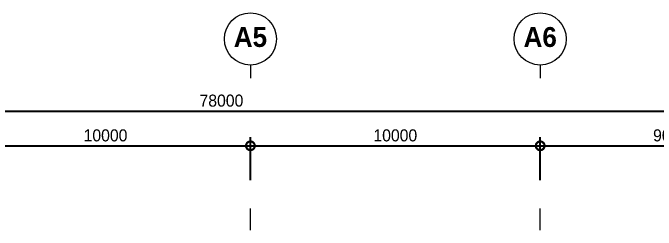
# Model space of a CAD drawing. Header units: millimetres. Extents: x 32807 to 138242, y 21317 to 92065.
# Drawn here: x 82145 to 104342, y 84565 to 92065 of the extents above; entities that cross this region are included whole.
import ezdxf

# ---------------------------------------------------------------- set-up
doc = ezdxf.new("R2010")
doc.units = ezdxf.units.MM
doc.linetypes.add('Grid Line', pattern=[22.225, 12.7, -3.175, 3.175, -3.175])
for name, color, linetype, lineweight in [('A-ANNO-DIMS', 7, 'Continuous', 9), ('A-GRID', 1, 'Continuous', 9), ('A-GRID-IDEN', 3, 'Continuous', 9)]:
    doc.layers.add(name, color=color, linetype=linetype, lineweight=lineweight)
doc.styles.add('돋움_4', font='Dotum.ttf', dxfattribs={"height": 415.59727})
doc.styles.add('돋움_B', font='', dxfattribs={"height": 685.59727})
doc.styles.get('돋움_B').set_extended_font_data('Dotum', bold=True)
doc.dimstyles.new('GC_330mm_1단', dxfattribs={"dimscale": 304.8, "dimtxt": 495, "dimasz": 1.968504, "dimexe": 0.984252, "dimexo": 0.0625, "dimgap": 0.492126, "dimtad": 1, "dimdec": 0, "dimzin": 0, "dimdsep": 46, "dimtxsty": '돋움_4', "dimblk1": 'DOTSMALL', "dimblk2": 'DOTSMALL', "dimsah": 1, "dimcen": 0.09, "dimdle": 0.984252, "dimazin": 0, "dimtfac": 1, "dimtdec": 4, "dimtix": 1, "dimtmove": 0, "dimatfit": 3, "dimfxl": 3.937008, "dimfxlon": 1, "dimtvp": 1, "dimtolj": 1, "dimtzin": 0, "dimlwd": 25, "dimlwe": 25, "dimarcsym": 2})

# ---------------------------------------------------------------- blocks, each defined once
blk = doc.blocks.new('Grid - 01 End 1-1285055-지상 3층 평면도')
at = {"layer": 'A-GRID-IDEN'}
blk.add_line((0, -6), (0, -9), dxfattribs=at)
blk.add_circle((0, 0), 6, dxfattribs=at)
blk = doc.blocks.new('_DotSmall')
at = {"color": 0, "linetype": 'ByBlock', "const_width": 0.5}
blk.add_lwpolyline([(-0.0625, 0, 1), (0.0625, 0, 1)], format="xyb", close=True, dxfattribs=at)
blk = doc.blocks.new('*D672')
at = {"layer": 'A-ANNO-DIMS', "color": 0, "lineweight": 25, "transparency": 16777216}
for p, q in [((80342, 86295), (80342, 87776)), ((90342, 86295), (90342, 87776)), ((80042, 87476), (90642, 87476))]:
    blk.add_line(p, q, dxfattribs=at)
at = {"layer": 'Defpoints', "color": 0, "transparency": 16777216}
for p in [(90342, 87476), (80342, 86276), (90342, 86276)]:
    blk.add_point(p, dxfattribs=at)
at = {"layer": 'A-ANNO-DIMS', "color": 0, "lineweight": 25, "transparency": 16777216, "xscale": 600, "yscale": 600, "zscale": 600, "rotation": 180}
blk.add_blockref('_DotSmall', (80342, 87476), dxfattribs=at)
at = {"layer": 'A-ANNO-DIMS', "color": 0, "lineweight": 25, "transparency": 16777216, "xscale": 600, "yscale": 600, "zscale": 600}
blk.add_blockref('_DotSmall', (90342, 87476), dxfattribs=at)
at = {"layer": 'A-ANNO-DIMS', "color": 0, "lineweight": 25, "transparency": 16777216, "insert": (85342, 87834), "char_height": 415.6, "attachment_point": 5, "style": '돋움_4'}
blk.add_mtext('\\A1;10000', dxfattribs=at)
blk = doc.blocks.new('*D673')
at = {"layer": 'A-ANNO-DIMS', "color": 0, "lineweight": 25, "transparency": 16777216}
for p, q in [((90342, 86295), (90342, 87776)), ((100342, 86295), (100342, 87776)), ((90042, 87476), (100642, 87476))]:
    blk.add_line(p, q, dxfattribs=at)
at = {"layer": 'Defpoints', "color": 0, "transparency": 16777216}
for p in [(100342, 87476), (90342, 86276), (100342, 86276)]:
    blk.add_point(p, dxfattribs=at)
at = {"layer": 'A-ANNO-DIMS', "color": 0, "lineweight": 25, "transparency": 16777216, "xscale": 600, "yscale": 600, "zscale": 600, "rotation": 180}
blk.add_blockref('_DotSmall', (90342, 87476), dxfattribs=at)
at = {"layer": 'A-ANNO-DIMS', "color": 0, "lineweight": 25, "transparency": 16777216, "xscale": 600, "yscale": 600, "zscale": 600}
blk.add_blockref('_DotSmall', (100342, 87476), dxfattribs=at)
at = {"layer": 'A-ANNO-DIMS', "color": 0, "lineweight": 25, "transparency": 16777216, "insert": (95342, 87834), "char_height": 415.6, "attachment_point": 5, "style": '돋움_4'}
blk.add_mtext('\\A1;10000', dxfattribs=at)
blk = doc.blocks.new('*D674')
at = {"layer": 'A-ANNO-DIMS', "color": 0, "lineweight": 25, "transparency": 16777216}
for p, q in [((100342, 86295), (100342, 87776)), ((109342, 86295), (109342, 87776)), ((100042, 87476), (109642, 87476))]:
    blk.add_line(p, q, dxfattribs=at)
at = {"layer": 'Defpoints', "color": 0, "transparency": 16777216}
for p in [(109342, 87476), (100342, 86276), (109342, 86276)]:
    blk.add_point(p, dxfattribs=at)
at = {"layer": 'A-ANNO-DIMS', "color": 0, "lineweight": 25, "transparency": 16777216, "xscale": 600, "yscale": 600, "zscale": 600, "rotation": 180}
blk.add_blockref('_DotSmall', (100342, 87476), dxfattribs=at)
at = {"layer": 'A-ANNO-DIMS', "color": 0, "lineweight": 25, "transparency": 16777216, "xscale": 600, "yscale": 600, "zscale": 600}
blk.add_blockref('_DotSmall', (109342, 87476), dxfattribs=at)
at = {"layer": 'A-ANNO-DIMS', "color": 0, "lineweight": 25, "transparency": 16777216, "insert": (104842, 87834), "char_height": 415.6, "attachment_point": 5, "style": '돋움_4'}
blk.add_mtext('\\A1;9000', dxfattribs=at)
blk = doc.blocks.new('*D688')
at = {"layer": 'A-ANNO-DIMS', "color": 0, "lineweight": 25, "transparency": 16777216}
for p, q in [((50342, 87495), (50342, 88976)), ((128342, 87495), (128342, 88976)), ((50042, 88676), (128642, 88676))]:
    blk.add_line(p, q, dxfattribs=at)
at = {"layer": 'Defpoints', "color": 0, "transparency": 16777216}
for p in [(128342, 88676), (50342, 87476), (128342, 87476)]:
    blk.add_point(p, dxfattribs=at)
at = {"layer": 'A-ANNO-DIMS', "color": 0, "lineweight": 25, "transparency": 16777216, "xscale": 600, "yscale": 600, "zscale": 600, "rotation": 180}
blk.add_blockref('_DotSmall', (50342, 88676), dxfattribs=at)
at = {"layer": 'A-ANNO-DIMS', "color": 0, "lineweight": 25, "transparency": 16777216, "xscale": 600, "yscale": 600, "zscale": 600}
blk.add_blockref('_DotSmall', (128342, 88676), dxfattribs=at)
at = {"layer": 'A-ANNO-DIMS', "color": 0, "lineweight": 25, "transparency": 16777216, "insert": (89342, 89034), "char_height": 415.6, "attachment_point": 5, "style": '돋움_4'}
blk.add_mtext('\\A1;78000', dxfattribs=at)

msp = doc.modelspace()

# ---------------------------------------------------------------- linework, layer by layer
at = {"layer": 'A-GRID', "linetype": 'Grid Line'}
for p, q in [((90342.5, 84565.3), (90342.5, 85315.3)), ((100342.5, 84565.3), (100342.5, 85315.3))]:
    msp.add_line(p, q, dxfattribs=at)

# ---------------------------------------------------------------- block references
at = {"layer": 'A-GRID-IDEN', "xscale": 149.9999999999998, "yscale": 149.9999999999998, "zscale": 149.9999999999998}
for p in [(90342.5, 91165.3), (100342.5, 91165.3)]:
    msp.add_blockref('Grid - 01 End 1-1285055-지상 3층 평면도', p, dxfattribs=at)

# ---------------------------------------------------------------- texts
at = {"layer": 'A-GRID-IDEN', "char_height": 685.6, "width": 1399.542, "attachment_point": 2, "line_spacing_factor": 0.824269, "style": '돋움_B'}
for s, insert in [('A5', (90342.3, 91574.3)), ('A6', (100342.3, 91574.3))]:
    msp.add_mtext(s, dxfattribs=dict(at, insert=insert))

# ---------------------------------------------------------------- dimensions: what is measured, and where the dimension line sits
at = {"layer": 'A-ANNO-DIMS', "lineweight": 25}
for base, p1, p2, override, picture, middle in [((128342.5, 88676.1), (50342.5, 87476.1), (128342.5, 87476.1), {"dimpost": '<>', "dimfxl": 78000}, '*D688', (89342.5, 89034.2)), ((90342.5, 87476.1), (80342.5, 86276.1), (90342.5, 86276.1), {"dimpost": '<>', "dimfxl": 10000}, '*D672', (85342.5, 87834.2)), ((100342.5, 87476.1), (90342.5, 86276.1), (100342.5, 86276.1), {"dimpost": '<>', "dimfxl": 10000}, '*D673', (95342.5, 87834.2)), ((109342.5, 87476.1), (100342.5, 86276.1), (109342.5, 86276.1), {"dimpost": '<>', "dimfxl": 9000}, '*D674', (104842.5, 87834.2))]:
    dim = msp.add_linear_dim(base=base, p1=p1, p2=p2, dimstyle='GC_330mm_1단', override=override, dxfattribs=at)
    dim.commit()
    dim.dimension.update_dxf_attribs({"geometry": picture, "text_midpoint": middle})

doc.saveas('drawing.dxf')
